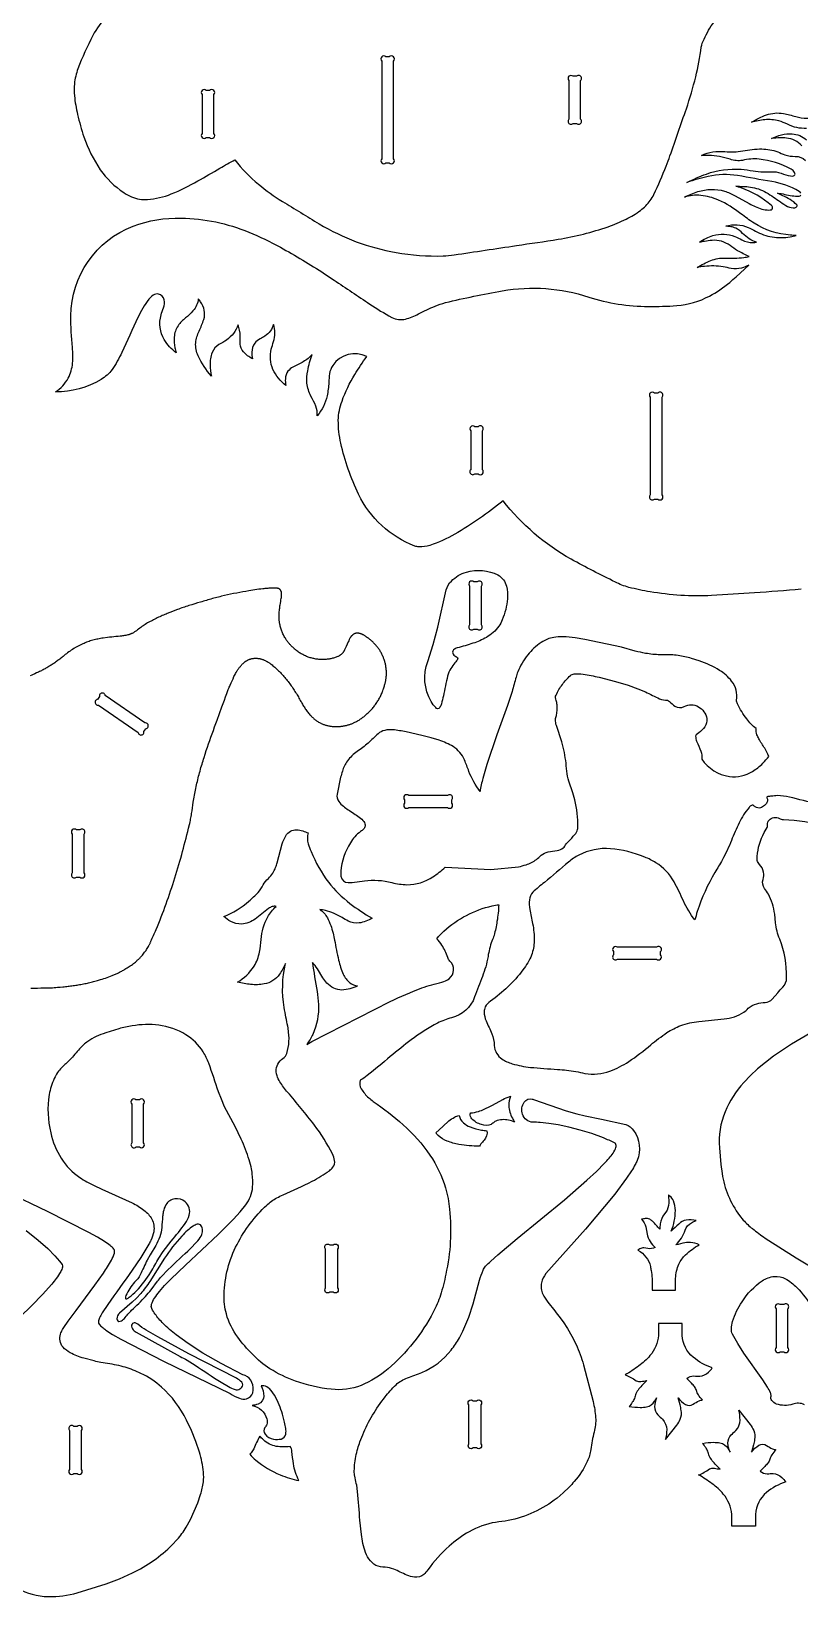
# Model space of a CAD drawing. Extents: x 24.3 to 52.2, y 11 to 37.2.
# Drawn here: x 34.03 to 42.19, y 11.02 to 27.62 of the extents above; entities that cross this region are included whole.
import ezdxf

# ---------------------------------------------------------------- set-up
doc = ezdxf.new("R2010")
doc.units = 0
doc.header["$MEASUREMENT"] = 0
doc.layers.get('0').update_dxf_attribs({"linetype": 'CONTINUOUS'})

msp = doc.modelspace()

# ---------------------------------------------------------------- linework, layer by layer
for points in [[(34.833, 27.782, 0.063229), (34.686, 27.579, 0.02647), (34.529, 27.226, 0.054772), (34.491, 27.068, 0.045683), (34.492, 26.94, 0.036117), (34.526, 26.742, 0.029081), (34.592, 26.503, 0.065035), (34.766, 26.156, 0.096726), (35.015, 25.914, 0.04106), (35.099, 25.868, 0.118064), (35.266, 25.84, 0.077384), (35.52, 25.898, 0.031689), (35.801, 26.036, 0.004529), (36.036, 26.172, -0.009558), (36.195, 26.26, 0.058846), (36.446, 26.001, 0.036049), (36.699, 25.82, -0.001179), (37.089, 25.581, 0.092263), (37.905, 25.278, 0.052025), (38.404, 25.241, 0.023875), (38.521, 25.252, 0.001047), (39.183, 25.352, 0.00452), (39.627, 25.418, 0.041714), (40.155, 25.551, 0.02777), (40.346, 25.631, 0.047298), (40.499, 25.724, 0.067232), (40.603, 25.828, 0.048544), (40.641, 25.893, 0.009288), (40.773, 26.194, 0.013255), (40.812, 26.303, 0.000889), (40.986, 26.803, 0.017657), (41.085, 27.142, 0.027333), (41.144, 27.455, -0.087733), (41.173, 27.539, -0.051122), (41.281, 27.726, -0.018027)], [(42.262, 26.594, -0.135894), (42.058, 26.638, 0.034307), (41.968, 26.673, 0.096811), (41.817, 26.685, 0.037871), (41.678, 26.66, -0.043629), (41.835, 26.737, -0.127992), (42.016, 26.752, -0.027424), (42.146, 26.719, 0.111341), (42.385, 26.71)], [(42.211, 26.409, 0.187688), (42.048, 26.491, 0.045874), (41.978, 26.494, 0.021179), (41.89, 26.486, -0.136223), (42.107, 26.536, -0.165644), (42.261, 26.472, -0.042013)], [(42.201, 25.907, 0.16388), (42.182, 25.925, 0.096239), (41.892, 26.03, -0.00662), (41.53, 26.094, 0.096931), (41.217, 26.084, 0.028256), (40.992, 26.021, -0.026071), (41.199, 26.11, -0.100437), (41.566, 26.161, -0.020531), (41.694, 26.143, 0.051838), (41.909, 26.134, -0.104974), (42.018, 26.109, 0.112369), (42.116, 26.088, 0.34741), (42.139, 26.108, 0.117634), (42.134, 26.125, 0.144585), (42.097, 26.162, 0.093606), (41.757, 26.268, 0.084131), (41.582, 26.255, -0.126487), (41.45, 26.266, 0.077444), (41.223, 26.307, 0.021821), (41.146, 26.306, -0.138377), (41.395, 26.348, 0.074588), (41.584, 26.355, -0.053002), (41.787, 26.376, -0.083091), (41.955, 26.345, 0.018167), (42.031, 26.314, 0.086622), (42.142, 26.297, -0.200904), (42.25, 26.255, 0.194342)], [(42.203, 21.707, -0.009361), (41.708, 21.668, -0.001761), (41.254, 21.639, -0.054921), (40.6, 21.679, -0.024406), (40.375, 21.726, -0.050218), (40.232, 21.782, -0.011553), (39.764, 22.024, -0.099836), (39.041, 22.645, -0.040286), (38.528, 22.289, -0.047463), (38.264, 22.171, -0.079753), (38.149, 22.155, -0.061972), (38.104, 22.164, -0.191256), (37.507, 22.713, -0.054014), (37.318, 23.255, -0.051109), (37.292, 23.498, -0.080329), (37.332, 23.702, -0.053197), (37.466, 23.982, -0.024085), (37.595, 24.174, 0.376616), (37.233, 24.08, 0.107741), (37.199, 23.99, 0.035905), (37.191, 23.9, -0.0376), (37.173, 23.757, -0.117023), (37.069, 23.546, 0.103366), (37.053, 23.649, 0.033761), (37.002, 23.754, -0.089975), (36.959, 23.891, -0.065916), (36.967, 24.023, -0.043377), (37.015, 24.195, -0.081613), (36.921, 24.119, -0.012883), (36.811, 24.062, 0.087236), (36.757, 24.018, 0.15644), (36.73, 23.937, 0.045045), (36.734, 23.868, -0.119251), (36.599, 24.037, -0.165289), (36.581, 24.253, -0.023644), (36.606, 24.332, 0.160612), (36.605, 24.515, -0.182494), (36.514, 24.391, -0.032442), (36.462, 24.361, 0.0963), (36.405, 24.315, 0.170018), (36.375, 24.221, 0.042261), (36.38, 24.151, -0.092682), (36.286, 24.223, -0.158569), (36.252, 24.306, -0.019701), (36.251, 24.394, 0.085199), (36.229, 24.51, -0.16036), (36.106, 24.349, -0.031118), (36.025, 24.301, 0.163502), (35.954, 24.217, 0.109738), (35.931, 24.083, 0.035193), (35.945, 23.967, -0.068035), (35.804, 24.181, -0.121456), (35.779, 24.32, -0.078573), (35.815, 24.444, 0.030203), (35.865, 24.568, 0.235577), (35.831, 24.754, 0.024411), (35.806, 24.786, -0.169227), (35.75, 24.658, -0.052239), (35.669, 24.583, 0.063535), (35.592, 24.501, 0.133779), (35.551, 24.38, 0.066506), (35.559, 24.268, 0.018596), (35.572, 24.214, -0.092477), (35.445, 24.353, -0.207662), (35.412, 24.615, -0.032777), (35.437, 24.69, 0.132334), (35.445, 24.777, 0.291653), (35.384, 24.837, 0.177282), (35.327, 24.824, 0.099209), (35.281, 24.781, 0.049423), (35.166, 24.588, 0.001756), (34.994, 24.216, -0.045081), (34.892, 24.036, -0.10105), (34.774, 23.93, -0.134245), (34.291, 23.798, 0.118168), (34.426, 23.944, 0.101501), (34.472, 24.104, 0.042816), (34.471, 24.27, -0.025758), (34.453, 24.604, -0.306765), (35.114, 25.558, -0.094599), (35.626, 25.642, -0.094748), (36.342, 25.493, -0.028993), (36.677, 25.333, -0.021312), (37.145, 25.052), (37.247, 24.985, 0.002316), (37.627, 24.73, 0.021961), (37.859, 24.589, 0.184357), (38.005, 24.572, 0.055643), (38.143, 24.626, -0.011851), (38.319, 24.709, -0.037417), (38.43, 24.746, -0.010941), (38.73, 24.813, -0.005319), (39.032, 24.871, -0.124109), (39.949, 24.805, 0.078555), (40.583, 24.706, 0.018975), (40.884, 24.714, 0.105421), (41.231, 24.816, 0.054133), (41.446, 24.961, 0.009895), (41.514, 25.021), (41.649, 25.144, -0.033118), (41.571, 25.112, -0.110532), (41.461, 25.108, -0.003275), (41.378, 25.126, 0.070354), (41.178, 25.13, 0.018575), (41.099, 25.118, -0.042594), (41.245, 25.193, -0.100732), (41.396, 25.218, 0.043321), (41.595, 25.225, 0.02027), (41.651, 25.235, -0.009707), (41.53, 25.296, -0.044386), (41.449, 25.351, 0.189307), (41.259, 25.406, 0.025272), (41.178, 25.395, -0.011391), (41.124, 25.387, -0.067246), (41.268, 25.457, -0.175585), (41.501, 25.446, -0.033538), (41.573, 25.412, 0.111368), (41.696, 25.382, 0.042652), (41.731, 25.386, -0.115547), (41.583, 25.479, 0.083089), (41.509, 25.535, 0.066), (41.457, 25.551, 0.017001), (41.404, 25.558, -0.178055), (41.641, 25.544, -0.034782), (41.719, 25.505, 0.078569), (41.896, 25.442, 0.083368), (42.088, 25.445, 0.019385), (42.151, 25.458, -0.045132), (42.091, 25.462, -0.130264), (41.704, 25.589, -0.033271), (41.565, 25.689, 0.054365), (41.326, 25.834, 0.076882), (41.139, 25.883, 0.092103), (40.966, 25.866, -0.029347), (41.108, 25.923, -0.148699), (41.389, 25.929, -0.047611), (41.504, 25.879), (41.652, 25.796, 0.048944), (41.786, 25.738, 0.07067), (41.862, 25.728, 0.045598), (41.889, 25.731, 0.307547), (41.901, 25.747, 0.239763), (41.89, 25.776, 0.091134), (41.567, 25.963, 0.022604), (41.512, 25.98, -0.031557), (41.666, 25.972, -0.09858), (41.834, 25.914, -0.02659), (41.983, 25.814, 0.03415), (42.06, 25.767, 0.141012), (42.138, 25.753, 0.257274), (42.162, 25.771, 0.271895), (42.158, 25.783, 0.069898), (42.087, 25.839, 0.021943), (42.008, 25.88, -0.01332), (41.954, 25.907, -0.036474), (42.031, 25.894, 0.049653), (42.184, 25.874, 0.267046), (42.202, 25.885, 0.267046)], [(42.674, 19.365, -0.010006), (42.08, 19.501, 0.056062), (41.951, 19.517, 0.028712), (41.889, 19.51, 0.052354), (41.85, 19.506, 0.244199), (41.841, 19.499, 0.244199), (41.842, 19.487, -0.304852), (41.845, 19.457, -0.207075), (41.816, 19.413, -0.111348), (41.771, 19.387, -0.206427), (41.717, 19.397, 0.063453), (41.694, 19.414, 0.216493), (41.676, 19.413, 0.115358), (41.652, 19.392, 0.05876), (41.545, 19.228, 0.022805), (41.464, 19.041, -0.026193), (41.367, 18.834, -0.006753), (41.288, 18.703, 0.053963), (41.102, 18.289, 0.013999), (41.076, 18.198, -0.047426), (40.954, 18.401, 0.019861), (40.855, 18.603, 0.12253), (40.663, 18.805, 0.044554), (40.544, 18.865, 0.075485), (40.181, 18.954, 0.137091), (39.844, 18.886, 0.056609), (39.735, 18.812, -0.003282), (39.479, 18.596, 0.026484), (39.357, 18.492, 0.165478), (39.32, 18.411, 0.062198), (39.323, 18.31, 0.008737), (39.354, 18.16, -0.051903), (39.371, 17.975, -0.078871), (39.343, 17.826, -0.065596), (39.252, 17.668, -0.077803), (38.907, 17.337, 0.114572), (38.851, 17.275, 0.116498), (38.84, 17.223, 0.100771), (38.861, 17.127, -0.005308), (38.922, 16.991, -0.101417), (38.946, 16.865, 0.222158), (39.029, 16.724, 0.076964), (39.138, 16.673, 0.046405), (39.332, 16.635, 0.009806), (39.618, 16.613, -0.022984), (39.812, 16.591, -0.01664), (39.909, 16.571, 0.137669), (40.175, 16.596, 0.060651), (40.374, 16.696, 0.031485), (40.607, 16.873, -0.027502), (40.78, 17.003, -0.044307), (40.926, 17.078, -0.067444), (41.119, 17.122, 0.006674), (41.386, 17.148, 0.113696), (41.596, 17.22, 0.065476), (41.643, 17.261, -0.128485), (41.734, 17.31, -0.050592), (41.821, 17.324, 0.168943), (41.898, 17.357), (41.955, 17.426, -0.016708), (42.009, 17.484, 0.192832), (42.05, 17.584, 0.095758), (41.976, 17.996, -0.060326), (41.931, 18.168), (41.923, 18.261, 0.090269), (41.856, 18.472, 0.034658), (41.816, 18.531, -0.238327), (41.799, 18.628, 0.146741), (41.804, 18.705, 0.178364), (41.761, 18.787, -0.111015), (41.737, 18.829, -0.073976), (41.737, 18.872, -0.099797), (41.811, 19.125), (41.844, 19.179, 0.197433), (41.846, 19.21, -0.238446), (41.864, 19.256, -0.351559), (41.973, 19.276, 0.187717), (42.015, 19.264, -0.063106), (42.469, 19.19, -0.012158)], [(42.306, 17.001), (42.102, 16.881), (42.005, 16.818), (41.912, 16.754), (41.824, 16.687), (41.742, 16.618), (41.665, 16.547), (41.595, 16.473, 0.08422), (41.396, 16.164, 0.11891), (41.336, 15.781), (41.352, 15.603), (41.365, 15.509, 0.123821), (41.55, 15.064), (41.59, 15.014, 0.04434), (41.687, 14.924, 0.01968), (41.823, 14.824), (42.152, 14.616), (42.458, 14.43, -0.024732)], [(33.641, 11.346, 0.253648), (34.216, 11.021, 0.076419), (34.522, 11.061), (34.828, 11.156), (34.971, 11.211), (35.108, 11.272, 0.082547), (35.53, 11.571), (35.583, 11.626, 0.048066), (35.677, 11.758), (35.722, 11.84), (35.764, 11.928), (35.801, 12.017), (35.831, 12.104, 0.046152), (35.861, 12.238, 0.051143), (35.861, 12.342, 0.046982), (35.819, 12.553), (35.781, 12.667), (35.735, 12.782), (35.682, 12.893, 0.094906), (35.416, 13.244, 0.066474), (35.198, 13.389), (35.138, 13.416, 0.038654), (34.964, 13.471, 0.017492), (34.771, 13.506, -0.019675), (34.7, 13.521), (34.591, 13.549, -0.054124), (34.447, 13.608, -0.079277), (34.371, 13.668, -0.26608), (34.344, 13.806, -0.064497), (34.366, 13.853, -0.020133), (34.425, 13.942), (34.509, 14.057), (34.708, 14.323), (34.8, 14.453, 0.022737), (34.884, 14.589, 0.050964), (34.916, 14.665, 0.093247), (34.917, 14.695, 0.134215), (34.911, 14.708, 0.043594), (34.871, 14.745, 0.020965), (34.811, 14.787), (34.735, 14.834), (34.645, 14.885), (34.207, 15.107), (33.779, 15.31)], [(33.978, 14.904), (34.108, 14.802), (34.21, 14.712), (34.284, 14.637), (34.334, 14.58), (34.362, 14.544, -0.21767), (34.366, 14.517, -0.085077), (34.346, 14.468, -0.033808), (34.299, 14.397, -0.016076), (34.251, 14.335), (34.154, 14.226), (34.039, 14.108), (33.913, 13.986)], [(42.239, 13.056, 0.225926), (42.114, 13.061, -0.15594), (41.942, 13.064, -0.147513), (41.892, 13.101, -0.210248), (41.885, 13.148, 0.119868), (41.877, 13.184, 0.041582), (41.846, 13.243), (41.797, 13.319), (41.597, 13.604), (41.531, 13.706, -0.018665), (41.475, 13.806, -0.12733), (41.464, 13.863, -0.063857), (41.477, 13.94, -0.074555), (41.577, 14.148, -0.101624), (41.791, 14.371, -0.116498), (41.92, 14.418, -0.146677), (42.036, 14.393, -0.076286), (42.158, 14.299, -0.102094), (42.442, 13.843, -0.032198)]]:
    msp.add_lwpolyline(points, format="xyb")
for points in [[(37.753, 27.308), (37.753, 26.272, 1), (37.797, 26.228), (37.833, 26.228, 1), (37.878, 26.272), (37.878, 27.308, 1), (37.833, 27.353), (37.797, 27.353, 1)], [(39.739, 27.102), (39.739, 26.69, 1), (39.783, 26.646), (39.82, 26.646, 1), (39.864, 26.69), (39.864, 27.102, 1), (39.82, 27.146), (39.783, 27.146, 1)], [(35.847, 26.952), (35.847, 26.54, 1), (35.891, 26.496), (35.927, 26.496, 1), (35.972, 26.54), (35.972, 26.952, 1), (35.927, 26.996), (35.891, 26.996, 1)], [(40.603, 23.743), (40.603, 22.706, 1), (40.647, 22.662), (40.684, 22.662, 1), (40.728, 22.706), (40.728, 23.743, 1), (40.684, 23.787), (40.647, 23.787, 1)], [(38.697, 23.386), (38.697, 22.974, 1), (38.741, 22.93), (38.778, 22.93, 1), (38.822, 22.974), (38.822, 23.386, 1), (38.778, 23.43), (38.741, 23.43, 1)], [(38.53, 20.924, 0.038897), (38.486, 20.865, 0.077699), (38.452, 20.785, 0.010912), (38.407, 20.575, -0.02598), (38.386, 20.492, -0.083092), (38.368, 20.451, -0.30755), (38.345, 20.438, -0.158714), (38.326, 20.45, -0.063148), (38.277, 20.516, -0.223978), (38.242, 20.939), (38.3, 21.121), (38.348, 21.304), (38.438, 21.699, -0.135663), (38.492, 21.793, -0.128735), (38.651, 21.887, -0.193122), (38.986, 21.857, -0.205457), (39.077, 21.738, -0.08842), (39.087, 21.604, -0.080761), (39.032, 21.382, -0.047539), (38.995, 21.313, -0.107403), (38.863, 21.195, -0.053863), (38.721, 21.133, -0.007546), (38.553, 21.083, 0.092302), (38.516, 21.063, 0.344688), (38.508, 21.029, 0.221676), (38.539, 20.993, -0.071839), (38.556, 20.983, -0.381998), (38.558, 20.963, -0.054601), (38.547, 20.945, -0.020882)], [(38.686, 21.739), (38.686, 21.327, 1), (38.73, 21.283), (38.767, 21.283, 1), (38.811, 21.327), (38.811, 21.739, 1), (38.767, 21.783), (38.73, 21.783, 1)], [(38.427, 18.757), (38.91, 18.732), (39.203, 18.761, 0.015625), (39.286, 18.784, 0.077166), (39.395, 18.84, 0.026633), (39.444, 18.884, -0.127473), (39.52, 18.92, -0.015298), (39.613, 18.936, 0.136147), (39.68, 18.963, 0.074172), (39.695, 18.981, -0.047311), (39.735, 19.032, 0.022154), (39.802, 19.104, 0.095625), (39.831, 19.158, 0.058141), (39.834, 19.181, 0.069399), (39.802, 19.474), (39.781, 19.547), (39.74, 19.669, -0.065715), (39.716, 19.776, 0.039468), (39.685, 20.002), (39.663, 20.088), (39.606, 20.26, -0.07794), (39.597, 20.323, -0.056072), (39.606, 20.367, 0.081563), (39.613, 20.481, 0.051633), (39.604, 20.525, -0.042906), (39.597, 20.557, -0.138138), (39.603, 20.583, -0.06308), (39.67, 20.696, -0.044894), (39.755, 20.79, -0.141873), (39.795, 20.807, -0.069718), (39.89, 20.805, -0.028846), (40.061, 20.772), (40.235, 20.726), (40.367, 20.688), (40.47, 20.651), (40.551, 20.618, 0.00697), (40.702, 20.544, 0.094954), (40.784, 20.528, -0.157138), (40.807, 20.515, 0.04247), (40.863, 20.466, 0.26275), (40.964, 20.461, -0.276818), (41.113, 20.459, -0.217966), (41.203, 20.335, -0.197281), (41.18, 20.247, -0.075593), (41.117, 20.183), (41.09, 20.16, 0.115434), (41.084, 20.149, 0.107139), (41.095, 20.093, -0.01745), (41.14, 19.988, -0.116075), (41.149, 19.904, 0.208474), (41.443, 19.72, 0.173966), (41.687, 19.773, 0.065149), (41.798, 19.861, 0.030451), (41.861, 19.933, 0.033865), (41.817, 20.019, -0.014152), (41.755, 20.12, -0.021614), (41.735, 20.162, -0.106428), (41.725, 20.229, -0.065246), (41.627, 20.33, -0.05878), (41.53, 20.492, -0.020236), (41.516, 20.528, 0.217198), (41.466, 20.732, 0.089593), (41.339, 20.845, 0.058133), (41.123, 20.945), (41.04, 20.972, 0.032258), (40.897, 21.003, 0.023674), (40.825, 21.01), (40.706, 21.011, -0.0405), (40.553, 21.026, -0.017648), (40.442, 21.05), (40.297, 21.09), (39.909, 21.172), (39.806, 21.189), (39.711, 21.2, 0.052442), (39.599, 21.199, 0.031804), (39.526, 21.182, 0.070713), (39.444, 21.14, 0.076947), (39.303, 21.009, 0.073033), (39.196, 20.829, 0.027051), (39.178, 20.775, -0.007631), (39.136, 20.62), (39.088, 20.472), (38.976, 20.161), (38.868, 19.848), (38.826, 19.7, 0.021628), (38.796, 19.562, -0.068698), (38.678, 19.774, 0.013682), (38.631, 19.895, 0.15949), (38.51, 20.037, 0.057376), (38.362, 20.104), (38.278, 20.13), (38.178, 20.156), (38.012, 20.193, 0.026915), (37.872, 20.215, 0.077433), (37.785, 20.209, 0.118552), (37.715, 20.173, 0.006412), (37.609, 20.074, -0.022518), (37.493, 19.985, 0.078692), (37.389, 19.885, 0.078934), (37.335, 19.775, 0.022747), (37.317, 19.711), (37.279, 19.532, 0.203926), (37.296, 19.456, 0.075533), (37.347, 19.404, 0.024387), (37.396, 19.367, -0.010397), (37.515, 19.288, -0.061793), (37.564, 19.241, -0.208955), (37.576, 19.194, -0.149167), (37.559, 19.162, -0.057206), (37.529, 19.136, 0.100917), (37.42, 19.016, 0.110719), (37.318, 18.715, 0.049067), (37.319, 18.662, 0.354348), (37.396, 18.595, 0.062254), (37.44, 18.596), (37.569, 18.614, -0.094593), (37.86, 18.595, 0.059011), (38.021, 18.572, 0.150703), (38.297, 18.656, 0.029131)], [(34.748, 20.477), (35.168, 20.185, 1), (35.229, 20.196), (35.25, 20.226, 1), (35.239, 20.288), (34.819, 20.579, 1), (34.757, 20.568), (34.736, 20.538, 1)], [(38.04, 19.392), (38.452, 19.392, 1), (38.496, 19.436), (38.496, 19.473, 1), (38.452, 19.517), (38.04, 19.517, 1), (37.996, 19.473), (37.996, 19.436, 1)], [(34.469, 19.109), (34.469, 18.697, 1), (34.513, 18.653), (34.55, 18.653, 1), (34.594, 18.697), (34.594, 19.109, 1), (34.55, 19.153), (34.513, 19.153, 1)], [(36.733, 16.752, 0.130603), (36.765, 17.008, 0.017385), (36.756, 17.07, -0.005651), (36.718, 17.268, -0.101058), (36.733, 17.736, -0.042915), (36.669, 17.623, -0.196325), (36.506, 17.519, -0.07591), (36.362, 17.514, -0.024301), (36.223, 17.537, 0.110039), (36.398, 17.708, 0.090583), (36.456, 17.858, 0.035094), (36.473, 17.991, -0.108749), (36.544, 18.231, -0.071325), (36.631, 18.341, 0.162193), (36.592, 18.34, 0.064785), (36.551, 18.319, 0.003936), (36.409, 18.208, -0.140676), (36.266, 18.155, -0.139395), (36.15, 18.183, -0.069879), (36.077, 18.235, 0.092754), (36.343, 18.398, 0.026337), (36.442, 18.49, 0.074806), (36.494, 18.569, -0.088266), (36.551, 18.639, 0.113238), (36.627, 18.756, 0.022103), (36.644, 18.804), (36.697, 19.005, -0.055113), (36.734, 19.091, -0.267866), (36.85, 19.155, -0.076525), (36.915, 19.143, -0.028623), (36.973, 19.121, 0.145453), (36.973, 19.006, 0.03407), (37.004, 18.926, 0.071292), (37.189, 18.598, 0.064623), (37.416, 18.374, 0.033757), (37.65, 18.218, -0.107546), (37.513, 18.166, -0.146491), (37.398, 18.187, -0.035748), (37.332, 18.223, 0.076397), (37.156, 18.298, 0.031654), (37.095, 18.308, -0.129643), (37.176, 18.221, -0.067613), (37.236, 18.057, -0.012789), (37.252, 17.984, 0.006488), (37.295, 17.773, 0.050499), (37.345, 17.622, 0.111307), (37.414, 17.532, 0.136308), (37.496, 17.499, -0.111942), (37.331, 17.455, -0.214563), (37.171, 17.529, -0.050696), (37.129, 17.583), (37.071, 17.679, 0.050768), (37.017, 17.747, 0.006379), (37.067, 17.441, -0.021926), (37.082, 17.303, -0.1147), (37.021, 16.985, -0.056656), (36.957, 16.879, -0.002718), (37.842, 17.332, -0.026318), (38.177, 17.477, -0.026896), (38.392, 17.539, 0.078326), (38.468, 17.575, 0.221654), (38.516, 17.667, 0.221654), (38.477, 17.762, -0.120393), (38.453, 17.801, 0.045141), (38.392, 17.932, 0.062825), (38.338, 17.999, -0.054958), (38.413, 18.081, -0.126897), (38.924, 18.348, -0.021381), (38.994, 18.36, -0.040538), (38.976, 18.183, -0.038528), (38.945, 18.035, -0.028296), (38.922, 17.975, 0.055485), (38.881, 17.809, -0.04935), (38.821, 17.599, 0.009381), (38.739, 17.382, -0.252783), (38.494, 17.16, 0.060364), (38.346, 17.105, 0.038071), (38.067, 16.927, 0.011495), (37.844, 16.749, -0.002559), (37.6, 16.548, -0.044257), (37.525, 16.498, 0.227051), (37.536, 16.406, 0.074628), (37.615, 16.313, 0.020037), (37.662, 16.274, -0.03026), (37.981, 16.026, -0.05938), (38.264, 15.704, -0.074136), (38.429, 15.358, -0.049121), (38.473, 15.13, -0.080635), (38.433, 14.443, -0.025872), (38.376, 14.217, -0.048077), (38.299, 14.038, -0.095458), (37.82, 13.437, -0.078363), (37.533, 13.261, -0.124038), (37.218, 13.221, -0.064116), (36.838, 13.308, -0.049377), (36.567, 13.437, -0.066618), (36.38, 13.592, -0.028467), (36.225, 13.772, -0.08804), (36.104, 14.02, -0.07436), (36.081, 14.226, -0.114953), (36.218, 14.757, -0.084686), (36.532, 15.174, -0.06183), (36.641, 15.251, -0.0171), (36.706, 15.283, 0.015627), (37.015, 15.426, 0.037231), (37.197, 15.539, 0.061863), (37.235, 15.575, 0.210398), (37.253, 15.648, 0.084584), (37.229, 15.716, 0.04191), (37.039, 16.023, 0.018357), (36.754, 16.37, -0.040575), (36.673, 16.481, -0.055112), (36.642, 16.546, -0.135793), (36.637, 16.632, -0.135121), (36.676, 16.703, -0.056671)], [(40.256, 17.783), (40.668, 17.783, 1), (40.712, 17.827), (40.712, 17.863, 1), (40.668, 17.908), (40.256, 17.908, 1), (40.212, 17.863), (40.212, 17.827, 1)], [(34.962, 17.044), (34.824, 17.001, 0.025235), (34.723, 16.961, 0.046592), (34.634, 16.91, 0.057255), (34.547, 16.831, -0.009616), (34.444, 16.716, -0.012439), (34.358, 16.633, 0.0882), (34.278, 16.517, 0.066871), (34.225, 16.346, 0.101216), (34.24, 15.941, 0.081289), (34.351, 15.671, 0.10833), (34.549, 15.467, 0.020373), (34.623, 15.421), (34.701, 15.38), (34.783, 15.342), (35.103, 15.199, -0.04828), (35.23, 15.12, -0.103121), (35.313, 15.026, -0.167438), (35.333, 14.891, -0.069747), (35.304, 14.8, -0.021305), (35.282, 14.759), (35.197, 14.619), (35.104, 14.482, 0.002294), (34.846, 14.119), (34.788, 14.03, 0.029446), (34.759, 13.977, 0.094748), (34.747, 13.936, 0.211206), (34.756, 13.911, 0.055719), (34.786, 13.88, 0.022854), (34.826, 13.849), (34.897, 13.803), (34.984, 13.751), (35.437, 13.519), (36.144, 13.177, 0.075941), (36.242, 13.125, 0.137336), (36.318, 13.119, 0.265099), (36.385, 13.184, 0.187835), (36.375, 13.294, 0.183676), (36.305, 13.367, 0.071201), (36.278, 13.374), (36.048, 13.494), (35.855, 13.604), (35.698, 13.705), (35.572, 13.797, -0.030751), (35.434, 13.918, -0.041062), (35.348, 14.018, -0.040718), (35.313, 14.076, -0.182238), (35.311, 14.122, -0.078466), (35.342, 14.186, -0.031799), (35.394, 14.256), (35.449, 14.32), (35.515, 14.388), (35.67, 14.538), (36.018, 14.863), (36.18, 15.025), (36.25, 15.103), (36.312, 15.178, 0.141384), (36.383, 15.363, 0.061033), (36.379, 15.505, 0.021509), (36.366, 15.578), (36.346, 15.653, 0.033418), (36.262, 15.873), (36.196, 16.008), (36.086, 16.217), (36.051, 16.296), (36.02, 16.375, 0.005507), (35.918, 16.678, 0.047416), (35.858, 16.801, 0.110363), (35.674, 16.98, 0.108796), (35.386, 17.082, 0.073344), (35.104, 17.075, 0.0278)], [(35.101, 16.246), (35.101, 15.835, 1), (35.145, 15.791), (35.182, 15.791, 1), (35.226, 15.835), (35.226, 16.246, 1), (35.182, 16.291), (35.145, 16.291, 1)], [(39.365, 16.294), (39.711, 16.173), (39.822, 16.141), (39.911, 16.12), (40.084, 16.087), (40.345, 16.029, -0.144568), (40.426, 15.964, -0.254766), (40.463, 15.646, -0.038356), (40.442, 15.603, -0.018903), (40.403, 15.537), (40.352, 15.461), (40.225, 15.29), (39.914, 14.919), (39.494, 14.448, 0.090886), (39.448, 14.351, 0.177352), (39.463, 14.228, 0.051918), (39.516, 14.145, 0.003499), (39.634, 13.995), (39.68, 13.934), (39.726, 13.864), (39.771, 13.785), (39.815, 13.696, -0.035767), (39.894, 13.48), (39.996, 13.091, -0.04074), (40.023, 12.92, -0.078619), (40.006, 12.767, 0.028488), (39.973, 12.582, -0.066439), (39.934, 12.456, -0.070173), (39.796, 12.242, -0.017615), (39.741, 12.181), (39.68, 12.122), (39.613, 12.066, -0.117113), (39.095, 11.828, -0.016507), (38.962, 11.809, 0.090266), (38.681, 11.709, 0.052944), (38.47, 11.558, 0.060231), (38.241, 11.304, -0.065635), (38.2, 11.257, -0.206303), (38.099, 11.227, -0.069442), (38.02, 11.249, 0.006627), (37.88, 11.312, 0.074439), (37.791, 11.332, -0.271919), (37.617, 11.421, -0.068197), (37.573, 11.513, -0.032946), (37.548, 11.609), (37.537, 11.68), (37.521, 11.831, 0.010099), (37.497, 12.135), (37.487, 12.203, 0.014888), (37.47, 12.28, -0.076936), (37.465, 12.419, -0.052755), (37.499, 12.593, -0.012556), (37.522, 12.664), (37.551, 12.738, -0.06659), (37.788, 13.14, -0.015296), (37.841, 13.203, -0.015159), (37.905, 13.268, -0.102158), (38.027, 13.343, 0.008264), (38.18, 13.4, 0.127975), (38.49, 13.636, 0.037929), (38.577, 13.766), (38.614, 13.838), (38.647, 13.911), (38.676, 13.984), (38.722, 14.127), (38.791, 14.376, -0.032756), (38.828, 14.483, -0.068852), (38.855, 14.526, -0.018403), (38.91, 14.579), (38.986, 14.647), (39.189, 14.818), (39.692, 15.231), (39.93, 15.437), (40.032, 15.532), (40.118, 15.619, 0.035292), (40.208, 15.726, 0.065705), (40.238, 15.786, 0.246558), (40.233, 15.826, 0.095108), (40.224, 15.833, 0.018214), (40.105, 15.887), (39.983, 15.932), (39.86, 15.97), (39.74, 16.001), (39.627, 16.024), (39.525, 16.041), (39.436, 16.05, 0.01563), (39.357, 16.053, -0.327074), (39.247, 16.137, -0.232067), (39.265, 16.267, -0.317243), (39.351, 16.298, -0.029846)], [(38.695, 16.152, 0.070197), (38.78, 16.168, 0.024935), (38.84, 16.191, 0.019734), (38.93, 16.235), (39.039, 16.294, -0.052706), (39.113, 16.326), (39.121, 16.328, 0.121889), (39.102, 16.228, 0.11411), (39.139, 16.096, 0.030635), (39.163, 16.055, 0.110609), (39.031, 16.08, 0.086819), (38.963, 16.065, 0.059035), (38.945, 16.054, 0.013312), (38.916, 16.029, -0.172473), (38.811, 16.028, -0.125036), (38.71, 16.088, -0.254969), (38.692, 16.142, -0.043562)], [(38.87, 15.963, -0.222511), (38.84, 15.861, 0.013407), (38.804, 15.822, 0.096929), (38.79, 15.799, -0.0479), (38.572, 15.818, -0.051243), (38.447, 15.853, -0.096397), (38.353, 15.911, -0.056119), (38.327, 15.941), (38.4, 16.009), (38.466, 16.066, -0.040662), (38.525, 16.106, -0.105485), (38.574, 16.124, 0.167337), (38.619, 16.048, 0.081128), (38.691, 16.004, 0.061567), (38.813, 15.97, 0.018947)], [(40.622, 14.27), (40.872, 14.27), (40.872, 14.395, -0.09056), (40.907, 14.549, -0.093389), (40.978, 14.647, -0.064958), (41.123, 14.753, 0.073306), (41.029, 14.777, 0.072072), (40.971, 14.774, 0.005787), (40.875, 14.752, 0.123926), (40.974, 14.909, -0.184953), (41.039, 14.986, -0.039026), (41.09, 15.01, 0.075563), (40.984, 15.015, 0.153529), (40.906, 14.973, 0.003428), (40.826, 14.899, 0.093291), (40.869, 15.115, 0.085282), (40.848, 15.219, 0.103804), (40.812, 15.27, 0.053284), (40.795, 15.282, -0.052), (40.796, 15.17, -0.158741), (40.753, 15.08, 0.13399), (40.709, 14.975, 0.027102), (40.703, 14.92, 0.024958), (40.626, 15.003, 0.056094), (40.597, 15.023, 0.151493), (40.549, 15.03, 0.011618), (40.51, 15.024, -0.141226), (40.554, 14.942), (40.569, 14.867, 0.158786), (40.655, 14.723, -0.113765), (40.577, 14.712), (40.534, 14.721, 0.176279), (40.492, 14.709, 0.030081), (40.472, 14.695, -0.222584), (40.604, 14.522, -0.024043), (40.612, 14.481, -0.016744), (40.622, 14.395)], [(35.667, 15.209, 0.46374), (35.463, 15.177, 0.096128), (35.435, 15.101, 0.026796), (35.428, 15.053, 0.006923), (35.419, 14.937, -0.106895), (35.355, 14.745), (35.296, 14.648), (35.264, 14.59, 0.003834), (35.19, 14.435, -0.094624), (35.13, 14.356, 0.081336), (35.039, 14.214, 0.094349), (35.033, 14.187, 0.548962), (35.047, 14.181, 0.073922), (35.073, 14.196, 0.047076), (35.15, 14.264, 0.053398), (35.303, 14.461, 0.002892), (35.389, 14.612), (35.434, 14.68), (35.52, 14.793, 0.008732), (35.668, 14.978, 0.089232), (35.711, 15.066, 0.27265)], [(35.632, 14.844, 0.039624), (35.446, 14.61), (35.292, 14.365, -0.036402), (35.195, 14.235), (35.149, 14.186), (35.105, 14.144), (34.97, 14.028, 0.194945), (34.941, 13.968, 0.23648), (34.952, 13.946, 0.23648), (34.977, 13.942, 0.131604), (35.022, 13.972, -0.022076), (35.099, 14.058, 0.018123), (35.246, 14.206, 0.01553), (35.305, 14.276), (35.373, 14.366, -0.018546), (35.414, 14.414), (35.487, 14.491, 0.001216), (35.725, 14.715), (35.788, 14.78, 0.052788), (35.838, 14.846, 0.148926), (35.85, 14.907, 0.144994), (35.838, 14.955, 0.318243), (35.795, 14.97, 0.094547), (35.751, 14.951, 0.046733), (35.691, 14.904, 0.021823)], [(37.202, 14.751), (37.239, 14.751, -1), (37.283, 14.707), (37.283, 14.295, -1), (37.239, 14.251), (37.202, 14.251, -1), (37.158, 14.295), (37.158, 14.707, -1)], [(41.938, 14.074), (41.938, 13.662, 1), (41.982, 13.618), (42.019, 13.618, 1), (42.063, 13.662), (42.063, 14.074, 1), (42.019, 14.118), (41.982, 14.118, 1)], [(35.614, 13.568, -0.024324), (35.687, 13.529), (35.773, 13.476, 0.00535), (36.048, 13.295), (36.126, 13.249, 0.045293), (36.196, 13.218, 0.099953), (36.223, 13.215, 0.145805), (36.268, 13.242, 0.374176), (36.267, 13.295, 0.109996), (36.212, 13.337), (35.706, 13.597), (35.377, 13.775), (35.253, 13.848, -0.038177), (35.166, 13.91, 0.108507), (35.135, 13.924, 0.29689), (35.103, 13.911, 0.188344), (35.099, 13.89, 0.190836), (35.126, 13.84, 0.048432), (35.147, 13.825)], [(40.94, 13.917), (40.69, 13.917), (40.69, 13.792, -0.156004), (40.599, 13.577, -0.059066), (40.481, 13.468, -0.03489), (40.337, 13.374, -0.064911), (40.454, 13.311, 0.160834), (40.504, 13.304, 0.027639), (40.565, 13.314, 0.027824), (40.482, 13.224, 0.05215), (40.45, 13.172, 0.010459), (40.434, 13.123, -0.056995), (40.412, 13.082, -0.025778), (40.379, 13.039, 0.03388), (40.496, 13.028, 0.04392), (40.564, 13.034, 0.197845), (40.649, 13.094, 0.035419), (40.67, 13.131, 0.078559), (40.648, 13.036, 0.213009), (40.684, 12.948, -0.006158), (40.733, 12.902, -0.193591), (40.777, 12.793, -0.070563), (40.763, 12.687), (40.884, 12.84, 0.051074), (40.921, 12.903, 0.140672), (40.931, 12.996, 0.030463), (40.919, 13.055), (40.897, 13.131, 0.078784), (40.976, 13.059, 0.283432), (41.058, 13.062, -0.038643), (41.121, 13.097, -0.06323), (41.158, 13.107, -0.062628), (41.113, 13.16, -0.068601), (41.094, 13.208, 0.07902), (41.071, 13.249, 0.028131), (41.041, 13.284), (40.99, 13.333, -0.204658), (41.066, 13.362, 0.025086), (41.128, 13.36, 0.17748), (41.219, 13.401, 0.04897), (41.261, 13.448, -0.092217), (41.058, 13.56, -0.199617), (40.94, 13.792)], [(36.377, 13.049, -0.286711), (36.534, 12.906, -0.130062), (36.533, 12.847, -0.098599), (36.513, 12.816, 0.323578), (36.515, 12.744, 0.203055), (36.605, 12.691, 0.094714), (36.686, 12.693, 0.310065), (36.734, 12.746, 0.108021), (36.734, 12.804, 0.019289), (36.721, 12.871), (36.699, 12.955, 0.057393), (36.618, 13.154, 0.065785), (36.561, 13.227, 0.139831), (36.503, 13.257, 0.093517), (36.472, 13.257, -0.115936), (36.502, 13.149, -0.311321), (36.44, 13.063, -0.078275)], [(38.804, 13.054), (38.804, 12.643, -1), (38.76, 12.599), (38.723, 12.599, -1), (38.679, 12.643), (38.679, 13.054, -1), (38.723, 13.099), (38.76, 13.099, -1)], [(41.718, 11.769), (41.468, 11.769), (41.468, 11.894, 0.156004), (41.378, 12.109, 0.059066), (41.26, 12.218, 0.03489), (41.116, 12.312, 0.064911), (41.232, 12.375, -0.160834), (41.283, 12.382, -0.027639), (41.344, 12.372, -0.027824), (41.261, 12.462, -0.05215), (41.229, 12.513, -0.010459), (41.212, 12.563, 0.056995), (41.191, 12.604, 0.025778), (41.158, 12.647, -0.03388), (41.275, 12.658, -0.04392), (41.342, 12.652, -0.197845), (41.428, 12.592, -0.035419), (41.449, 12.554, -0.078559), (41.427, 12.65, -0.213009), (41.462, 12.738, 0.006158), (41.512, 12.784, 0.193591), (41.555, 12.893, 0.070563), (41.542, 12.999), (41.663, 12.846, -0.051074), (41.7, 12.783, -0.140672), (41.71, 12.689, -0.030463), (41.698, 12.631), (41.676, 12.555, -0.078784), (41.754, 12.627, -0.283432), (41.837, 12.624, 0.038643), (41.9, 12.589, 0.06323), (41.936, 12.579, 0.062628), (41.892, 12.525, 0.068601), (41.873, 12.478, -0.07902), (41.85, 12.437, -0.028131), (41.819, 12.402), (41.769, 12.353, 0.204658), (41.844, 12.324, -0.025086), (41.907, 12.326, -0.17748), (41.998, 12.285, -0.04897), (42.04, 12.238, 0.092217), (41.836, 12.126, 0.199617), (41.718, 11.894)], [(34.441, 12.782), (34.441, 12.371, 1), (34.485, 12.327), (34.522, 12.327, 1), (34.566, 12.371), (34.566, 12.782, 1), (34.522, 12.827), (34.485, 12.827, 1)], [(36.459, 12.723, 0.020378), (36.394, 12.59, -0.038364), (36.369, 12.548, -0.040915), (36.354, 12.533, 0.056283), (36.418, 12.467, 0.079369), (36.676, 12.313, 0.0461), (36.874, 12.252, -0.08018), (36.816, 12.43, -0.011497), (36.8, 12.561, 0.151125), (36.78, 12.613, -0.057723), (36.634, 12.615, -0.152377), (36.498, 12.684, -0.011918)]]:
    msp.add_lwpolyline(points, format="xyb", close=True)
msp.add_lwpolyline([(34.028, 17.476), (34.064, 17.476), (34.099, 17.476), (34.135, 17.477), (34.153, 17.477), (34.171, 17.477), (34.188, 17.478), (34.206, 17.478), (34.224, 17.479), (34.242, 17.48), (34.26, 17.48), (34.278, 17.481), (34.295, 17.482), (34.313, 17.484), (34.341, 17.486), (34.368, 17.489), (34.382, 17.49), (34.396, 17.491), (34.41, 17.493), (34.424, 17.495), (34.437, 17.496), (34.451, 17.498), (34.465, 17.5), (34.479, 17.502), (34.492, 17.504), (34.506, 17.506), (34.52, 17.508), (34.533, 17.511), (34.547, 17.513), (34.561, 17.515), (34.574, 17.518), (34.588, 17.521), (34.601, 17.523), (34.615, 17.526), (34.629, 17.529), (34.642, 17.532), (34.656, 17.535), (34.669, 17.538), (34.683, 17.542), (34.696, 17.545), (34.709, 17.549), (34.723, 17.552), (34.736, 17.556), (34.749, 17.56), (34.768, 17.565), (34.786, 17.57), (34.804, 17.576), (34.821, 17.582), (34.839, 17.588), (34.857, 17.595), (34.875, 17.601), (34.892, 17.608), (34.901, 17.612), (34.91, 17.616), (34.918, 17.619), (34.927, 17.623), (34.935, 17.627), (34.944, 17.631), (34.952, 17.635), (34.961, 17.639), (34.969, 17.643), (34.978, 17.647), (34.986, 17.652), (34.994, 17.656), (35.003, 17.661), (35.011, 17.665), (35.019, 17.67), (35.027, 17.675), (35.039, 17.682), (35.051, 17.689), (35.062, 17.696), (35.073, 17.704), (35.085, 17.711), (35.096, 17.719), (35.107, 17.727), (35.118, 17.735), (35.128, 17.743), (35.139, 17.752), (35.149, 17.761), (35.154, 17.765), (35.159, 17.77), (35.164, 17.774), (35.169, 17.779), (35.174, 17.783), (35.179, 17.788), (35.184, 17.793), (35.189, 17.798), (35.193, 17.803), (35.198, 17.808), (35.206, 17.817), (35.214, 17.826), (35.222, 17.836), (35.23, 17.846), (35.237, 17.855), (35.244, 17.865), (35.252, 17.875), (35.258, 17.886), (35.265, 17.896), (35.271, 17.907), (35.277, 17.917), (35.283, 17.928), (35.286, 17.933), (35.289, 17.939), (35.292, 17.945), (35.294, 17.95), (35.297, 17.956), (35.299, 17.961), (35.302, 17.967), (35.304, 17.973), (35.307, 17.981), (35.311, 17.988), (35.317, 18.004), (35.324, 18.019), (35.331, 18.035), (35.338, 18.05), (35.345, 18.065), (35.352, 18.081), (35.359, 18.096), (35.373, 18.13), (35.386, 18.164), (35.4, 18.198), (35.413, 18.232), (35.426, 18.266), (35.439, 18.3), (35.452, 18.334), (35.464, 18.369), (35.477, 18.403), (35.489, 18.437), (35.501, 18.472), (35.512, 18.507), (35.524, 18.541), (35.535, 18.576), (35.546, 18.611), (35.557, 18.645), (35.568, 18.68), (35.579, 18.715), (35.589, 18.75), (35.6, 18.785), (35.61, 18.82), (35.62, 18.855), (35.63, 18.891), (35.639, 18.926), (35.649, 18.961), (35.658, 18.996), (35.668, 19.032), (35.677, 19.067), (35.686, 19.102), (35.695, 19.138), (35.704, 19.173), (35.713, 19.209), (35.716, 19.223), (35.719, 19.238), (35.722, 19.253), (35.725, 19.268), (35.728, 19.282), (35.731, 19.297), (35.733, 19.312), (35.735, 19.327), (35.74, 19.357), (35.744, 19.387), (35.749, 19.417), (35.753, 19.446), (35.756, 19.465), (35.759, 19.484), (35.762, 19.502), (35.765, 19.521), (35.769, 19.539), (35.772, 19.558), (35.776, 19.576), (35.78, 19.594), (35.784, 19.613), (35.788, 19.631), (35.792, 19.65), (35.797, 19.668), (35.801, 19.686), (35.806, 19.704), (35.81, 19.723), (35.815, 19.741), (35.82, 19.759), (35.825, 19.777), (35.83, 19.796), (35.835, 19.814), (35.84, 19.832), (35.846, 19.85), (35.851, 19.868), (35.857, 19.886), (35.862, 19.904), (35.868, 19.922), (35.879, 19.958), (35.891, 19.994), (35.903, 20.03), (35.915, 20.066), (35.928, 20.102), (35.94, 20.138), (35.953, 20.173), (35.966, 20.209), (35.979, 20.245), (36.005, 20.316), (36.031, 20.387), (36.057, 20.457), (36.07, 20.493), (36.083, 20.528), (36.095, 20.563), (36.108, 20.599), (36.112, 20.61), (36.116, 20.621), (36.121, 20.633), (36.125, 20.644), (36.13, 20.656), (36.135, 20.667), (36.14, 20.678), (36.145, 20.689), (36.155, 20.712), (36.165, 20.734), (36.175, 20.757), (36.185, 20.779), (36.19, 20.79), (36.196, 20.801), (36.202, 20.811), (36.207, 20.822), (36.21, 20.827), (36.214, 20.833), (36.217, 20.838), (36.22, 20.843), (36.223, 20.848), (36.227, 20.853), (36.23, 20.858), (36.234, 20.863), (36.237, 20.868), (36.241, 20.873), (36.245, 20.878), (36.249, 20.883), (36.253, 20.888), (36.257, 20.892), (36.261, 20.897), (36.265, 20.901), (36.269, 20.906), (36.273, 20.91), (36.277, 20.914), (36.282, 20.919), (36.286, 20.923), (36.291, 20.927), (36.295, 20.931), (36.3, 20.935), (36.304, 20.938), (36.308, 20.94), (36.312, 20.943), (36.316, 20.946), (36.32, 20.948), (36.324, 20.951), (36.328, 20.953), (36.333, 20.955), (36.337, 20.957), (36.342, 20.959), (36.346, 20.961), (36.351, 20.963), (36.355, 20.964), (36.36, 20.966), (36.365, 20.967), (36.369, 20.969), (36.374, 20.97), (36.379, 20.971), (36.384, 20.972), (36.388, 20.972), (36.393, 20.973), (36.398, 20.974), (36.403, 20.974), (36.408, 20.974), (36.413, 20.974), (36.418, 20.974), (36.422, 20.974), (36.427, 20.974), (36.432, 20.974), (36.437, 20.973), (36.442, 20.973), (36.447, 20.972), (36.453, 20.971), (36.459, 20.97), (36.464, 20.968), (36.47, 20.967), (36.476, 20.965), (36.482, 20.963), (36.488, 20.961), (36.494, 20.959), (36.499, 20.957), (36.505, 20.954), (36.51, 20.952), (36.516, 20.949), (36.522, 20.946), (36.527, 20.944), (36.532, 20.941), (36.538, 20.938), (36.543, 20.934), (36.548, 20.931), (36.554, 20.928), (36.559, 20.925), (36.564, 20.921), (36.569, 20.918), (36.574, 20.914), (36.579, 20.91), (36.589, 20.903), (36.599, 20.895), (36.608, 20.887), (36.617, 20.879), (36.628, 20.87), (36.638, 20.861), (36.648, 20.851), (36.658, 20.842), (36.668, 20.832), (36.678, 20.822), (36.687, 20.812), (36.697, 20.801), (36.706, 20.791), (36.715, 20.78), (36.725, 20.77), (36.733, 20.759), (36.742, 20.748), (36.751, 20.737), (36.76, 20.726), (36.768, 20.715), (36.776, 20.704), (36.785, 20.692), (36.793, 20.681), (36.801, 20.67), (36.809, 20.658), (36.817, 20.646), (36.824, 20.635), (36.832, 20.623), (36.839, 20.611), (36.847, 20.599), (36.854, 20.587), (36.861, 20.575), (36.868, 20.563), (36.875, 20.551), (36.882, 20.539), (36.889, 20.527), (36.894, 20.517), (36.9, 20.507), (36.906, 20.497), (36.912, 20.487), (36.917, 20.477), (36.924, 20.467), (36.93, 20.458), (36.936, 20.448), (36.942, 20.439), (36.949, 20.429), (36.956, 20.42), (36.963, 20.41), (36.969, 20.401), (36.977, 20.392), (36.984, 20.383), (36.991, 20.375), (36.997, 20.368), (37.003, 20.362), (37.009, 20.356), (37.015, 20.35), (37.021, 20.344), (37.028, 20.338), (37.034, 20.332), (37.041, 20.327), (37.047, 20.321), (37.054, 20.316), (37.061, 20.311), (37.068, 20.306), (37.076, 20.302), (37.083, 20.297), (37.091, 20.293), (37.098, 20.289), (37.105, 20.285), (37.112, 20.282), (37.12, 20.279), (37.127, 20.276), (37.134, 20.273), (37.142, 20.27), (37.149, 20.267), (37.157, 20.265), (37.164, 20.263), (37.172, 20.261), (37.179, 20.259), (37.187, 20.257), (37.195, 20.256), (37.202, 20.254), (37.21, 20.253), (37.218, 20.252), (37.227, 20.251), (37.236, 20.251), (37.244, 20.25), (37.253, 20.25), (37.262, 20.249), (37.271, 20.249), (37.279, 20.249), (37.288, 20.25), (37.297, 20.25), (37.306, 20.251), (37.315, 20.251), (37.323, 20.252), (37.332, 20.253), (37.341, 20.254), (37.349, 20.256), (37.358, 20.258), (37.365, 20.259), (37.372, 20.261), (37.379, 20.262), (37.387, 20.264), (37.394, 20.266), (37.401, 20.268), (37.408, 20.27), (37.415, 20.272), (37.421, 20.275), (37.428, 20.277), (37.435, 20.28), (37.442, 20.283), (37.449, 20.285), (37.455, 20.288), (37.462, 20.292), (37.469, 20.295), (37.477, 20.299), (37.486, 20.304), (37.495, 20.309), (37.504, 20.314), (37.512, 20.319), (37.521, 20.325), (37.529, 20.33), (37.537, 20.336), (37.546, 20.342), (37.554, 20.348), (37.562, 20.354), (37.57, 20.36), (37.577, 20.367), (37.585, 20.373), (37.593, 20.38), (37.6, 20.387), (37.608, 20.394), (37.616, 20.402), (37.624, 20.409), (37.632, 20.417), (37.639, 20.425), (37.647, 20.434), (37.654, 20.442), (37.661, 20.45), (37.668, 20.459), (37.675, 20.468), (37.681, 20.476), (37.688, 20.485), (37.694, 20.494), (37.7, 20.503), (37.706, 20.513), (37.712, 20.522), (37.718, 20.531), (37.723, 20.541), (37.729, 20.551), (37.734, 20.56), (37.739, 20.57), (37.744, 20.58), (37.748, 20.59), (37.753, 20.6), (37.757, 20.61), (37.761, 20.62), (37.765, 20.63), (37.769, 20.641), (37.773, 20.651), (37.776, 20.661), (37.779, 20.672), (37.782, 20.683), (37.784, 20.69), (37.786, 20.698), (37.788, 20.705), (37.79, 20.713), (37.792, 20.721), (37.793, 20.728), (37.795, 20.736), (37.796, 20.744), (37.797, 20.751), (37.799, 20.759), (37.8, 20.767), (37.8, 20.775), (37.801, 20.782), (37.802, 20.79), (37.802, 20.798), (37.802, 20.806), (37.802, 20.815), (37.802, 20.824), (37.802, 20.833), (37.802, 20.842), (37.801, 20.852), (37.8, 20.861), (37.799, 20.87), (37.798, 20.879), (37.797, 20.888), (37.795, 20.897), (37.793, 20.906), (37.792, 20.915), (37.789, 20.924), (37.787, 20.933), (37.785, 20.941), (37.782, 20.95), (37.779, 20.959), (37.776, 20.968), (37.773, 20.976), (37.77, 20.985), (37.766, 20.993), (37.762, 21.002), (37.758, 21.01), (37.754, 21.018), (37.75, 21.027), (37.746, 21.035), (37.741, 21.043), (37.736, 21.051), (37.732, 21.058), (37.726, 21.066), (37.721, 21.074), (37.716, 21.081), (37.71, 21.088), (37.705, 21.096), (37.699, 21.103), (37.693, 21.11), (37.687, 21.117), (37.68, 21.124), (37.674, 21.13), (37.667, 21.137), (37.661, 21.144), (37.654, 21.15), (37.647, 21.156), (37.64, 21.162), (37.633, 21.168), (37.626, 21.174), (37.618, 21.18), (37.611, 21.186), (37.602, 21.192), (37.593, 21.199), (37.583, 21.206), (37.579, 21.209), (37.574, 21.212), (37.569, 21.215), (37.564, 21.218), (37.559, 21.221), (37.554, 21.224), (37.549, 21.226), (37.544, 21.228), (37.539, 21.231), (37.533, 21.233), (37.529, 21.234), (37.525, 21.235), (37.522, 21.236), (37.518, 21.237), (37.514, 21.238), (37.51, 21.239), (37.506, 21.239), (37.502, 21.24), (37.498, 21.24), (37.494, 21.24), (37.489, 21.24), (37.485, 21.24), (37.481, 21.239), (37.477, 21.239), (37.473, 21.238), (37.469, 21.236), (37.466, 21.235), (37.462, 21.234), (37.459, 21.232), (37.456, 21.23), (37.452, 21.228), (37.449, 21.226), (37.446, 21.223), (37.443, 21.221), (37.441, 21.218), (37.438, 21.216), (37.435, 21.213), (37.433, 21.21), (37.43, 21.207), (37.428, 21.204), (37.426, 21.201), (37.423, 21.198), (37.421, 21.195), (37.419, 21.192), (37.416, 21.186), (37.412, 21.18), (37.409, 21.173), (37.406, 21.167), (37.403, 21.16), (37.397, 21.147), (37.386, 21.122), (37.375, 21.098), (37.369, 21.083), (37.366, 21.076), (37.363, 21.069), (37.359, 21.062), (37.358, 21.059), (37.356, 21.056), (37.354, 21.052), (37.352, 21.049), (37.35, 21.046), (37.348, 21.042), (37.345, 21.038), (37.342, 21.035), (37.339, 21.031), (37.335, 21.027), (37.332, 21.023), (37.328, 21.02), (37.325, 21.016), (37.321, 21.013), (37.317, 21.01), (37.313, 21.007), (37.309, 21.004), (37.305, 21.002), (37.301, 20.999), (37.297, 20.997), (37.292, 20.994), (37.288, 20.993), (37.278, 20.989), (37.269, 20.986), (37.26, 20.982), (37.251, 20.979), (37.241, 20.976), (37.232, 20.974), (37.223, 20.972), (37.213, 20.969), (37.203, 20.967), (37.194, 20.966), (37.184, 20.964), (37.175, 20.963), (37.165, 20.962), (37.155, 20.961), (37.145, 20.961), (37.136, 20.96), (37.125, 20.96), (37.115, 20.961), (37.105, 20.961), (37.095, 20.962), (37.084, 20.962), (37.074, 20.963), (37.064, 20.965), (37.054, 20.966), (37.044, 20.968), (37.034, 20.97), (37.024, 20.972), (37.014, 20.975), (37.004, 20.977), (36.994, 20.98), (36.984, 20.983), (36.974, 20.986), (36.964, 20.99), (36.955, 20.994), (36.945, 20.998), (36.935, 21.003), (36.926, 21.007), (36.916, 21.012), (36.907, 21.017), (36.897, 21.022), (36.888, 21.028), (36.879, 21.033), (36.871, 21.039), (36.862, 21.045), (36.853, 21.052), (36.845, 21.058), (36.837, 21.065), (36.829, 21.072), (36.822, 21.078), (36.816, 21.084), (36.809, 21.09), (36.803, 21.096), (36.797, 21.102), (36.79, 21.108), (36.784, 21.115), (36.778, 21.121), (36.773, 21.128), (36.767, 21.135), (36.761, 21.141), (36.756, 21.148), (36.751, 21.155), (36.745, 21.163), (36.74, 21.17), (36.736, 21.177), (36.73, 21.186), (36.724, 21.195), (36.719, 21.205), (36.714, 21.214), (36.709, 21.224), (36.705, 21.233), (36.7, 21.243), (36.696, 21.253), (36.692, 21.262), (36.689, 21.272), (36.685, 21.283), (36.682, 21.293), (36.679, 21.303), (36.676, 21.313), (36.674, 21.324), (36.672, 21.334), (36.67, 21.34), (36.669, 21.346), (36.668, 21.352), (36.668, 21.358), (36.667, 21.364), (36.666, 21.37), (36.665, 21.376), (36.665, 21.382), (36.665, 21.389), (36.664, 21.395), (36.664, 21.401), (36.664, 21.407), (36.664, 21.419), (36.664, 21.431), (36.664, 21.444), (36.665, 21.456), (36.666, 21.468), (36.667, 21.48), (36.668, 21.493), (36.67, 21.505), (36.671, 21.517), (36.673, 21.529), (36.675, 21.542), (36.678, 21.555), (36.682, 21.581), (36.684, 21.594), (36.686, 21.607), (36.688, 21.62), (36.688, 21.626), (36.689, 21.633), (36.69, 21.641), (36.69, 21.646), (36.69, 21.65), (36.69, 21.655), (36.69, 21.659), (36.69, 21.664), (36.689, 21.668), (36.689, 21.672), (36.688, 21.677), (36.686, 21.681), (36.686, 21.683), (36.685, 21.685), (36.684, 21.687), (36.683, 21.689), (36.682, 21.691), (36.681, 21.693), (36.68, 21.695), (36.679, 21.697), (36.677, 21.698), (36.676, 21.7), (36.674, 21.702), (36.672, 21.704), (36.67, 21.706), (36.668, 21.707), (36.665, 21.709), (36.663, 21.71), (36.661, 21.712), (36.658, 21.713), (36.656, 21.714), (36.653, 21.715), (36.651, 21.715), (36.648, 21.716), (36.646, 21.717), (36.643, 21.717), (36.64, 21.718), (36.638, 21.718), (36.632, 21.719), (36.627, 21.719), (36.621, 21.719), (36.616, 21.719), (36.61, 21.719), (36.605, 21.718), (36.594, 21.718), (36.574, 21.717), (36.554, 21.716), (36.543, 21.715), (36.533, 21.714), (36.523, 21.714), (36.513, 21.713), (36.502, 21.711), (36.492, 21.71), (36.471, 21.708), (36.449, 21.705), (36.428, 21.702), (36.407, 21.698), (36.386, 21.695), (36.344, 21.688), (36.311, 21.683), (36.279, 21.678), (36.246, 21.672), (36.214, 21.666), (36.181, 21.659), (36.149, 21.653), (36.117, 21.646), (36.084, 21.638), (36.052, 21.631), (36.036, 21.627), (36.02, 21.623), (36.004, 21.619), (35.988, 21.615), (35.972, 21.611), (35.956, 21.606), (35.94, 21.602), (35.924, 21.598), (35.908, 21.593), (35.892, 21.588), (35.876, 21.584), (35.861, 21.579), (35.845, 21.574), (35.829, 21.57), (35.798, 21.56), (35.768, 21.551), (35.737, 21.541), (35.706, 21.532), (35.691, 21.527), (35.675, 21.522), (35.66, 21.517), (35.645, 21.512), (35.63, 21.507), (35.615, 21.501), (35.6, 21.496), (35.584, 21.49), (35.558, 21.48), (35.531, 21.47), (35.504, 21.459), (35.477, 21.448), (35.464, 21.443), (35.45, 21.437), (35.437, 21.431), (35.424, 21.426), (35.411, 21.42), (35.397, 21.414), (35.384, 21.408), (35.371, 21.402), (35.358, 21.395), (35.345, 21.389), (35.332, 21.382), (35.32, 21.376), (35.307, 21.369), (35.294, 21.362), (35.282, 21.355), (35.269, 21.348), (35.257, 21.341), (35.244, 21.333), (35.232, 21.325), (35.22, 21.317), (35.208, 21.309), (35.196, 21.301), (35.185, 21.293), (35.173, 21.284), (35.161, 21.275), (35.149, 21.266), (35.143, 21.262), (35.137, 21.257), (35.131, 21.253), (35.125, 21.249), (35.118, 21.245), (35.112, 21.241), (35.105, 21.238), (35.099, 21.235), (35.095, 21.233), (35.092, 21.232), (35.089, 21.23), (35.085, 21.229), (35.082, 21.228), (35.078, 21.226), (35.074, 21.225), (35.071, 21.224), (35.059, 21.221), (35.048, 21.219), (35.036, 21.216), (35.025, 21.214), (35.013, 21.212), (35.001, 21.211), (34.99, 21.209), (34.978, 21.208), (34.955, 21.206), (34.933, 21.204), (34.91, 21.201), (34.888, 21.199), (34.865, 21.196), (34.843, 21.193), (34.798, 21.188), (34.784, 21.186), (34.77, 21.183), (34.756, 21.181), (34.742, 21.178), (34.728, 21.175), (34.714, 21.172), (34.701, 21.169), (34.687, 21.165), (34.673, 21.161), (34.66, 21.157), (34.647, 21.152), (34.633, 21.148), (34.62, 21.143), (34.607, 21.138), (34.594, 21.132), (34.581, 21.127), (34.573, 21.124), (34.566, 21.12), (34.559, 21.117), (34.552, 21.114), (34.545, 21.11), (34.538, 21.107), (34.531, 21.103), (34.524, 21.099), (34.518, 21.096), (34.511, 21.092), (34.504, 21.088), (34.497, 21.084), (34.491, 21.08), (34.484, 21.076), (34.471, 21.068), (34.458, 21.059), (34.445, 21.05), (34.432, 21.041), (34.42, 21.032), (34.407, 21.022), (34.395, 21.013), (34.383, 21.003), (34.371, 20.993), (34.363, 20.986), (34.354, 20.979), (34.345, 20.972), (34.337, 20.965), (34.328, 20.958), (34.319, 20.952), (34.31, 20.945), (34.301, 20.939), (34.292, 20.932), (34.283, 20.926), (34.274, 20.92), (34.265, 20.914), (34.256, 20.908), (34.246, 20.902), (34.237, 20.896), (34.228, 20.89), (34.218, 20.885), (34.209, 20.879), (34.199, 20.873), (34.19, 20.868), (34.18, 20.863), (34.17, 20.857), (34.16, 20.852), (34.151, 20.847), (34.141, 20.842), (34.131, 20.837), (34.121, 20.832), (34.111, 20.827), (34.101, 20.823), (34.091, 20.818), (34.071, 20.809), (34.063, 20.805), (34.055, 20.802), (34.039, 20.795), (34.023, 20.789)])

doc.saveas('drawing.dxf')
